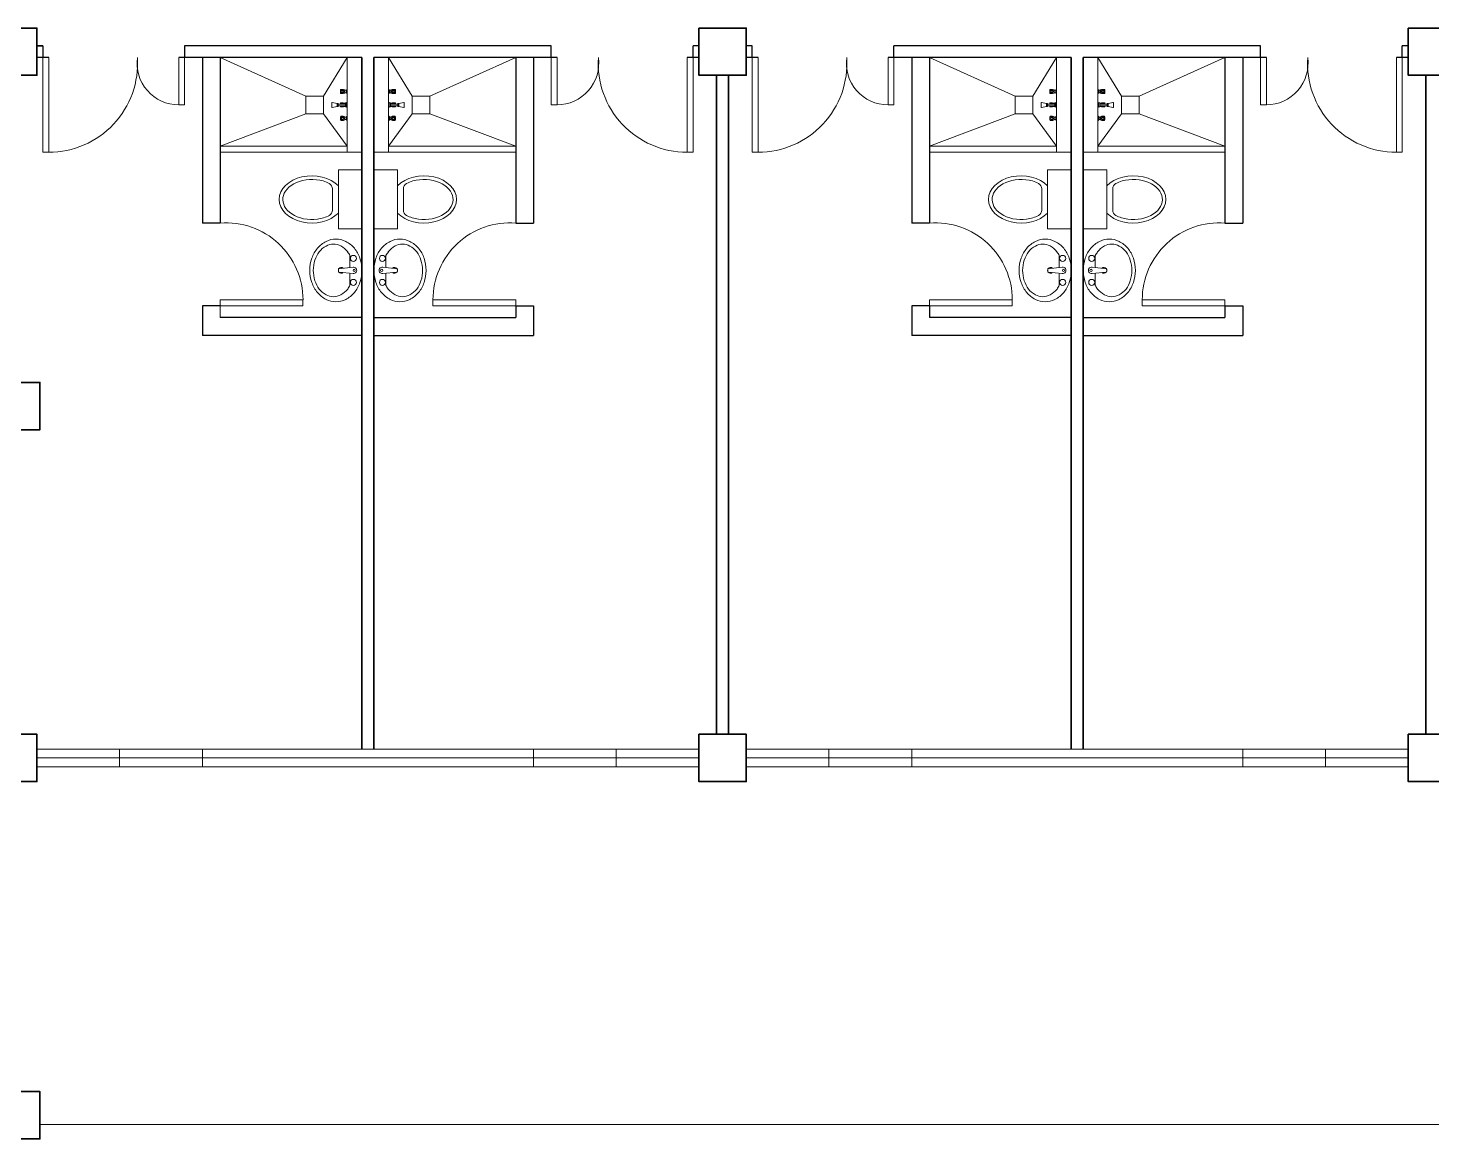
# Model space of a CAD drawing. Header units: millimetres. Extents: x 63005 to 126950, y 36019 to 74749.
# Drawn here: x 63207.86 to 63219.73, y 36231.09 to 36240.48 of the extents above; entities that cross this region are included whole.
import ezdxf

# ---------------------------------------------------------------- set-up
doc = ezdxf.new("R2010")
doc.units = ezdxf.units.MM
doc.header["$LTSCALE"] = 0.04

msp = doc.modelspace()

# ---------------------------------------------------------------- linework, layer by layer
at = {"color": 8, "lineweight": 25}
for p, q in [((63207.98, 36240.335), (63207.93, 36240.335)), ((63207.93, 36240.335), (63207.98, 36240.335)), ((63207.98, 36240.335), (63207.98, 36240.235)), ((63212.28, 36240.335), (63209.18, 36240.335)), ((63209.18, 36240.335), (63209.18, 36240.235)), ((63212.28, 36240.235), (63212.28, 36240.335)), ((63213.53, 36240.335), (63213.48, 36240.335)), ((63213.48, 36240.235), (63213.48, 36240.335)), ((63213.98, 36240.335), (63213.93, 36240.335)), ((63213.98, 36240.235), (63213.98, 36240.335)), ((63216.78, 36240.335), (63215.18, 36240.335)), ((63215.18, 36240.235), (63215.18, 36240.335)), ((63218.28, 36240.335), (63216.68, 36240.335)), ((63218.28, 36240.235), (63218.28, 36240.335)), ((63219.53, 36240.335), (63219.48, 36240.335)), ((63219.48, 36240.235), (63219.48, 36240.335)), ((63208.03, 36240.235), (63207.93, 36240.235)), ((63210.68, 36240.235), (63209.13, 36240.235)), ((63210.68, 36234.385), (63210.68, 36240.235)), ((63210.68, 36240.235), (63210.68, 36234.385)), ((63210.78, 36234.385), (63210.78, 36240.235)), ((63210.78, 36240.235), (63210.78, 36234.385)), ((63212.33, 36240.235), (63210.78, 36240.235)), ((63213.53, 36240.235), (63213.43, 36240.235)), ((63214.03, 36240.235), (63213.93, 36240.235)), ((63216.68, 36240.235), (63215.13, 36240.235)), ((63216.68, 36234.385), (63216.68, 36240.235)), ((63216.68, 36240.235), (63216.68, 36234.385)), ((63216.78, 36234.385), (63216.78, 36240.235)), ((63216.78, 36240.235), (63216.78, 36234.385)), ((63218.33, 36240.235), (63216.78, 36240.235)), ((63219.53, 36240.235), (63219.43, 36240.235)), ((63213.68, 36234.51), (63213.68, 36240.085)), ((63213.68, 36240.085), (63213.68, 36234.51)), ((63213.78, 36234.51), (63213.78, 36240.085)), ((63213.78, 36240.085), (63213.78, 36234.51)), ((63219.68, 36234.51), (63219.68, 36240.085)), ((63219.68, 36240.085), (63219.68, 36234.51)), ((63210.68, 36237.849), (63210.68, 36239.799))]:
    msp.add_line(p, q, dxfattribs=at)
at = {"color": 8, "lineweight": 25, "ltscale": 0.3}
for p, q in [((63209.33, 36240.235), (63209.33, 36238.835)), ((63209.48, 36240.235), (63209.48, 36238.835)), ((63211.98, 36240.235), (63211.98, 36238.835)), ((63212.13, 36240.235), (63212.13, 36238.835)), ((63215.33, 36240.235), (63215.33, 36238.835)), ((63215.48, 36240.235), (63215.48, 36238.835)), ((63217.98, 36240.235), (63217.98, 36238.835)), ((63218.13, 36240.235), (63218.13, 36238.835)), ((63209.48, 36238.835), (63209.33, 36238.835)), ((63211.98, 36238.835), (63212.13, 36238.835)), ((63215.48, 36238.835), (63215.33, 36238.835)), ((63217.98, 36238.835), (63218.13, 36238.835)), ((63209.33, 36238.135), (63209.33, 36237.885)), ((63209.48, 36238.135), (63209.33, 36238.135)), ((63211.98, 36238.135), (63211.98, 36238.035)), ((63211.98, 36238.135), (63212.13, 36238.135)), ((63212.13, 36238.135), (63212.13, 36237.885)), ((63215.33, 36238.135), (63215.33, 36237.885)), ((63215.48, 36238.135), (63215.33, 36238.135)), ((63215.48, 36238.135), (63215.48, 36238.035)), ((63217.98, 36238.135), (63217.98, 36238.035)), ((63217.98, 36238.135), (63218.13, 36238.135)), ((63218.13, 36238.135), (63218.13, 36237.885)), ((63210.68, 36238.035), (63209.48, 36238.035)), ((63210.78, 36238.035), (63211.98, 36238.035)), ((63216.68, 36238.035), (63215.48, 36238.035)), ((63216.78, 36238.035), (63217.98, 36238.035)), ((63210.68, 36237.885), (63209.33, 36237.885)), ((63210.78, 36237.885), (63212.13, 36237.885)), ((63216.68, 36237.885), (63215.33, 36237.885)), ((63216.78, 36237.885), (63218.13, 36237.885))]:
    msp.add_line(p, q, dxfattribs=at)
at = {"color": 8, "lineweight": 9}
for p, q in [((63210.555, 36240.235), (63209.48, 36240.235)), ((63210.555, 36240.235), (63210.555, 36239.435)), ((63210.905, 36240.235), (63210.905, 36239.435)), ((63216.555, 36240.235), (63216.555, 36239.435)), ((63216.905, 36240.235), (63216.905, 36239.435)), ((63210.497, 36239.961), (63210.497, 36239.935)), ((63210.497, 36239.961), (63210.498, 36239.961)), ((63210.497, 36239.935), (63210.498, 36239.935)), ((63210.498, 36239.961), (63210.5, 36239.965)), ((63210.498, 36239.961), (63210.498, 36239.935)), ((63210.498, 36239.935), (63210.5, 36239.932)), ((63210.5, 36239.965), (63210.5, 36239.932)), ((63210.5, 36239.965), (63210.522, 36239.965)), ((63210.5, 36239.932), (63210.522, 36239.932)), ((63210.509, 36239.961), (63210.521, 36239.961)), ((63210.509, 36239.954), (63210.521, 36239.954)), ((63210.509, 36239.942), (63210.521, 36239.942)), ((63210.509, 36239.935), (63210.521, 36239.935)), ((63210.522, 36239.965), (63210.526, 36239.963)), ((63210.522, 36239.962), (63210.522, 36239.954)), ((63210.522, 36239.935), (63210.522, 36239.942)), ((63210.522, 36239.932), (63210.526, 36239.934)), ((63210.528, 36239.962), (63210.534, 36239.962)), ((63210.528, 36239.934), (63210.534, 36239.934)), ((63210.534, 36239.962), (63210.536, 36239.962)), ((63210.534, 36239.962), (63210.534, 36239.934)), ((63210.534, 36239.934), (63210.536, 36239.935)), ((63210.536, 36239.962), (63210.536, 36239.935)), ((63210.548, 36239.96), (63210.536, 36239.96)), ((63210.548, 36239.937), (63210.536, 36239.937)), ((63210.555, 36239.965), (63210.548, 36239.962)), ((63210.548, 36239.962), (63210.548, 36239.935)), ((63210.555, 36239.931), (63210.548, 36239.935)), ((63210.555, 36239.965), (63210.555, 36239.931)), ((63210.555, 36239.965), (63210.555, 36239.931)), ((63210.555, 36239.965), (63210.555, 36239.965)), ((63210.555, 36239.931), (63210.555, 36239.931)), ((63210.905, 36239.965), (63210.905, 36239.931)), ((63210.906, 36239.965), (63210.905, 36239.965)), ((63210.906, 36239.931), (63210.905, 36239.931)), ((63210.906, 36239.965), (63210.906, 36239.931)), ((63210.906, 36239.965), (63210.913, 36239.962)), ((63210.906, 36239.931), (63210.913, 36239.935)), ((63210.913, 36239.962), (63210.913, 36239.935)), ((63210.913, 36239.96), (63210.925, 36239.96)), ((63210.913, 36239.937), (63210.925, 36239.937)), ((63210.927, 36239.962), (63210.925, 36239.962)), ((63210.925, 36239.962), (63210.925, 36239.935)), ((63210.927, 36239.934), (63210.925, 36239.935)), ((63210.927, 36239.962), (63210.927, 36239.934)), ((63210.933, 36239.962), (63210.927, 36239.962)), ((63210.933, 36239.934), (63210.927, 36239.934)), ((63210.939, 36239.965), (63210.935, 36239.963)), ((63210.939, 36239.932), (63210.935, 36239.934)), ((63210.961, 36239.965), (63210.939, 36239.965)), ((63210.939, 36239.962), (63210.939, 36239.954)), ((63210.939, 36239.935), (63210.939, 36239.942)), ((63210.961, 36239.932), (63210.939, 36239.932)), ((63210.952, 36239.961), (63210.94, 36239.961)), ((63210.952, 36239.954), (63210.94, 36239.954)), ((63210.952, 36239.942), (63210.94, 36239.942)), ((63210.952, 36239.935), (63210.94, 36239.935)), ((63210.961, 36239.965), (63210.961, 36239.932)), ((63210.963, 36239.961), (63210.961, 36239.965)), ((63210.963, 36239.935), (63210.961, 36239.932)), ((63210.963, 36239.961), (63210.963, 36239.935)), ((63210.964, 36239.961), (63210.963, 36239.961)), ((63210.964, 36239.935), (63210.963, 36239.935)), ((63210.964, 36239.961), (63210.964, 36239.935)), ((63216.497, 36239.961), (63216.497, 36239.935)), ((63216.497, 36239.961), (63216.498, 36239.961)), ((63216.497, 36239.935), (63216.498, 36239.935)), ((63216.498, 36239.961), (63216.5, 36239.965)), ((63216.498, 36239.961), (63216.498, 36239.935)), ((63216.498, 36239.935), (63216.5, 36239.932)), ((63216.5, 36239.965), (63216.5, 36239.932)), ((63216.5, 36239.965), (63216.522, 36239.965)), ((63216.5, 36239.932), (63216.522, 36239.932)), ((63216.509, 36239.961), (63216.521, 36239.961)), ((63216.509, 36239.954), (63216.521, 36239.954)), ((63216.509, 36239.942), (63216.521, 36239.942)), ((63216.509, 36239.935), (63216.521, 36239.935)), ((63216.522, 36239.965), (63216.526, 36239.963)), ((63216.522, 36239.962), (63216.522, 36239.954)), ((63216.522, 36239.935), (63216.522, 36239.942)), ((63216.522, 36239.932), (63216.526, 36239.934)), ((63216.528, 36239.962), (63216.534, 36239.962)), ((63216.528, 36239.934), (63216.534, 36239.934)), ((63216.534, 36239.962), (63216.536, 36239.962)), ((63216.534, 36239.962), (63216.534, 36239.934)), ((63216.534, 36239.934), (63216.536, 36239.935)), ((63216.536, 36239.962), (63216.536, 36239.935)), ((63216.548, 36239.96), (63216.536, 36239.96)), ((63216.548, 36239.937), (63216.536, 36239.937)), ((63216.555, 36239.965), (63216.548, 36239.962)), ((63216.548, 36239.962), (63216.548, 36239.935)), ((63216.555, 36239.931), (63216.548, 36239.935)), ((63216.555, 36239.965), (63216.555, 36239.931)), ((63216.555, 36239.965), (63216.555, 36239.931)), ((63216.555, 36239.965), (63216.555, 36239.965)), ((63216.555, 36239.931), (63216.555, 36239.931)), ((63216.905, 36239.965), (63216.905, 36239.931)), ((63216.906, 36239.965), (63216.905, 36239.965)), ((63216.906, 36239.931), (63216.905, 36239.931)), ((63216.906, 36239.965), (63216.906, 36239.931)), ((63216.906, 36239.965), (63216.913, 36239.962)), ((63216.906, 36239.931), (63216.913, 36239.935)), ((63216.913, 36239.962), (63216.913, 36239.935)), ((63216.913, 36239.96), (63216.925, 36239.96)), ((63216.913, 36239.937), (63216.925, 36239.937)), ((63216.927, 36239.962), (63216.925, 36239.962)), ((63216.925, 36239.962), (63216.925, 36239.935)), ((63216.927, 36239.934), (63216.925, 36239.935)), ((63216.927, 36239.962), (63216.927, 36239.934)), ((63216.933, 36239.962), (63216.927, 36239.962)), ((63216.933, 36239.934), (63216.927, 36239.934)), ((63216.939, 36239.965), (63216.935, 36239.963)), ((63216.939, 36239.932), (63216.935, 36239.934)), ((63216.961, 36239.965), (63216.939, 36239.965)), ((63216.939, 36239.962), (63216.939, 36239.954)), ((63216.939, 36239.935), (63216.939, 36239.942)), ((63216.961, 36239.932), (63216.939, 36239.932)), ((63216.952, 36239.961), (63216.94, 36239.961)), ((63216.952, 36239.954), (63216.94, 36239.954)), ((63216.952, 36239.942), (63216.94, 36239.942)), ((63216.952, 36239.935), (63216.94, 36239.935)), ((63216.961, 36239.965), (63216.961, 36239.932)), ((63216.963, 36239.961), (63216.961, 36239.965)), ((63216.963, 36239.935), (63216.961, 36239.932)), ((63216.963, 36239.961), (63216.963, 36239.935)), ((63216.964, 36239.961), (63216.963, 36239.961)), ((63216.964, 36239.935), (63216.963, 36239.935)), ((63216.964, 36239.961), (63216.964, 36239.935)), ((63210.424, 36239.815), (63210.424, 36239.854)), ((63210.47, 36239.847), (63210.428, 36239.856)), ((63210.47, 36239.822), (63210.428, 36239.814)), ((63210.478, 36239.847), (63210.47, 36239.847)), ((63210.47, 36239.847), (63210.47, 36239.822)), ((63210.47, 36239.847), (63210.47, 36239.822)), ((63210.47, 36239.822), (63210.478, 36239.822)), ((63210.478, 36239.822), (63210.478, 36239.847)), ((63210.478, 36239.842), (63210.54, 36239.842)), ((63210.54, 36239.827), (63210.478, 36239.827)), ((63210.497, 36239.848), (63210.497, 36239.842)), ((63210.497, 36239.848), (63210.498, 36239.848)), ((63210.497, 36239.827), (63210.497, 36239.822)), ((63210.497, 36239.822), (63210.498, 36239.822)), ((63210.498, 36239.848), (63210.5, 36239.851)), ((63210.498, 36239.848), (63210.498, 36239.842)), ((63210.498, 36239.827), (63210.498, 36239.822)), ((63210.498, 36239.822), (63210.5, 36239.818)), ((63210.5, 36239.851), (63210.5, 36239.842)), ((63210.5, 36239.851), (63210.522, 36239.851)), ((63210.5, 36239.827), (63210.5, 36239.818)), ((63210.5, 36239.818), (63210.522, 36239.818)), ((63210.509, 36239.848), (63210.521, 36239.848)), ((63210.509, 36239.822), (63210.521, 36239.822)), ((63210.522, 36239.851), (63210.526, 36239.849)), ((63210.522, 36239.848), (63210.522, 36239.842)), ((63210.522, 36239.821), (63210.522, 36239.827)), ((63210.522, 36239.818), (63210.526, 36239.82)), ((63210.528, 36239.849), (63210.534, 36239.849)), ((63210.528, 36239.821), (63210.534, 36239.821)), ((63210.534, 36239.849), (63210.534, 36239.842)), ((63210.534, 36239.849), (63210.536, 36239.848)), ((63210.534, 36239.827), (63210.534, 36239.821)), ((63210.534, 36239.821), (63210.536, 36239.821)), ((63210.536, 36239.848), (63210.536, 36239.842)), ((63210.54, 36239.846), (63210.536, 36239.846)), ((63210.536, 36239.827), (63210.536, 36239.821)), ((63210.54, 36239.823), (63210.536, 36239.823)), ((63210.54, 36239.817), (63210.54, 36239.852)), ((63210.54, 36239.852), (63210.55, 36239.852)), ((63210.54, 36239.842), (63210.54, 36239.827)), ((63210.55, 36239.817), (63210.54, 36239.817)), ((63210.55, 36239.852), (63210.555, 36239.864)), ((63210.55, 36239.817), (63210.55, 36239.852)), ((63210.55, 36239.852), (63210.55, 36239.817)), ((63210.555, 36239.806), (63210.55, 36239.817)), ((63210.555, 36239.864), (63210.555, 36239.806)), ((63210.911, 36239.852), (63210.905, 36239.864)), ((63210.905, 36239.864), (63210.905, 36239.806)), ((63210.905, 36239.806), (63210.911, 36239.817)), ((63210.911, 36239.817), (63210.911, 36239.852)), ((63210.921, 36239.852), (63210.911, 36239.852)), ((63210.911, 36239.852), (63210.911, 36239.817)), ((63210.911, 36239.817), (63210.921, 36239.817)), ((63210.921, 36239.817), (63210.921, 36239.852)), ((63210.921, 36239.846), (63210.925, 36239.846)), ((63210.983, 36239.842), (63210.921, 36239.842)), ((63210.921, 36239.842), (63210.921, 36239.827)), ((63210.921, 36239.827), (63210.983, 36239.827)), ((63210.921, 36239.823), (63210.925, 36239.823)), ((63210.927, 36239.849), (63210.925, 36239.848)), ((63210.925, 36239.848), (63210.925, 36239.842)), ((63210.925, 36239.827), (63210.925, 36239.821)), ((63210.927, 36239.821), (63210.925, 36239.821)), ((63210.927, 36239.849), (63210.927, 36239.842)), ((63210.933, 36239.849), (63210.927, 36239.849)), ((63210.927, 36239.827), (63210.927, 36239.821)), ((63210.933, 36239.821), (63210.927, 36239.821)), ((63210.939, 36239.851), (63210.935, 36239.849)), ((63210.939, 36239.818), (63210.935, 36239.82)), ((63210.961, 36239.851), (63210.939, 36239.851)), ((63210.939, 36239.848), (63210.939, 36239.842)), ((63210.939, 36239.821), (63210.939, 36239.827)), ((63210.961, 36239.818), (63210.939, 36239.818)), ((63210.952, 36239.848), (63210.94, 36239.848)), ((63210.952, 36239.822), (63210.94, 36239.822)), ((63210.961, 36239.851), (63210.961, 36239.842)), ((63210.963, 36239.848), (63210.961, 36239.851)), ((63210.961, 36239.827), (63210.961, 36239.818)), ((63210.963, 36239.822), (63210.961, 36239.818)), ((63210.963, 36239.848), (63210.963, 36239.842)), ((63210.964, 36239.848), (63210.963, 36239.848)), ((63210.963, 36239.827), (63210.963, 36239.822)), ((63210.964, 36239.822), (63210.963, 36239.822)), ((63210.964, 36239.848), (63210.964, 36239.842)), ((63210.964, 36239.827), (63210.964, 36239.822)), ((63210.983, 36239.847), (63210.991, 36239.847)), ((63210.983, 36239.822), (63210.983, 36239.847)), ((63210.991, 36239.822), (63210.983, 36239.822)), ((63210.991, 36239.847), (63211.033, 36239.856)), ((63210.991, 36239.847), (63210.991, 36239.822)), ((63210.991, 36239.847), (63210.991, 36239.822)), ((63210.991, 36239.822), (63211.033, 36239.814)), ((63211.037, 36239.815), (63211.037, 36239.854)), ((63216.424, 36239.815), (63216.424, 36239.854)), ((63216.47, 36239.847), (63216.428, 36239.856)), ((63216.47, 36239.822), (63216.428, 36239.814)), ((63216.478, 36239.847), (63216.47, 36239.847)), ((63216.47, 36239.847), (63216.47, 36239.822)), ((63216.47, 36239.847), (63216.47, 36239.822)), ((63216.47, 36239.822), (63216.478, 36239.822)), ((63216.478, 36239.822), (63216.478, 36239.847)), ((63216.478, 36239.842), (63216.54, 36239.842)), ((63216.54, 36239.827), (63216.478, 36239.827)), ((63216.497, 36239.848), (63216.497, 36239.842)), ((63216.497, 36239.848), (63216.498, 36239.848)), ((63216.497, 36239.827), (63216.497, 36239.822)), ((63216.497, 36239.822), (63216.498, 36239.822)), ((63216.498, 36239.848), (63216.5, 36239.851)), ((63216.498, 36239.848), (63216.498, 36239.842)), ((63216.498, 36239.827), (63216.498, 36239.822)), ((63216.498, 36239.822), (63216.5, 36239.818)), ((63216.5, 36239.851), (63216.5, 36239.842)), ((63216.5, 36239.851), (63216.522, 36239.851)), ((63216.5, 36239.827), (63216.5, 36239.818)), ((63216.5, 36239.818), (63216.522, 36239.818)), ((63216.509, 36239.848), (63216.521, 36239.848)), ((63216.509, 36239.822), (63216.521, 36239.822)), ((63216.522, 36239.851), (63216.526, 36239.849)), ((63216.522, 36239.848), (63216.522, 36239.842)), ((63216.522, 36239.821), (63216.522, 36239.827)), ((63216.522, 36239.818), (63216.526, 36239.82)), ((63216.528, 36239.849), (63216.534, 36239.849)), ((63216.528, 36239.821), (63216.534, 36239.821)), ((63216.534, 36239.849), (63216.534, 36239.842)), ((63216.534, 36239.849), (63216.536, 36239.848)), ((63216.534, 36239.827), (63216.534, 36239.821)), ((63216.534, 36239.821), (63216.536, 36239.821)), ((63216.536, 36239.848), (63216.536, 36239.842)), ((63216.54, 36239.846), (63216.536, 36239.846)), ((63216.536, 36239.827), (63216.536, 36239.821)), ((63216.54, 36239.823), (63216.536, 36239.823)), ((63216.54, 36239.817), (63216.54, 36239.852)), ((63216.54, 36239.852), (63216.55, 36239.852)), ((63216.54, 36239.842), (63216.54, 36239.827)), ((63216.55, 36239.817), (63216.54, 36239.817)), ((63216.55, 36239.852), (63216.555, 36239.864)), ((63216.55, 36239.817), (63216.55, 36239.852)), ((63216.55, 36239.852), (63216.55, 36239.817)), ((63216.555, 36239.806), (63216.55, 36239.817)), ((63216.555, 36239.864), (63216.555, 36239.806)), ((63216.911, 36239.852), (63216.905, 36239.864)), ((63216.905, 36239.864), (63216.905, 36239.806)), ((63216.905, 36239.806), (63216.911, 36239.817)), ((63216.911, 36239.817), (63216.911, 36239.852)), ((63216.921, 36239.852), (63216.911, 36239.852)), ((63216.911, 36239.852), (63216.911, 36239.817)), ((63216.911, 36239.817), (63216.921, 36239.817)), ((63216.921, 36239.817), (63216.921, 36239.852)), ((63216.921, 36239.846), (63216.925, 36239.846)), ((63216.983, 36239.842), (63216.921, 36239.842)), ((63216.921, 36239.842), (63216.921, 36239.827)), ((63216.921, 36239.827), (63216.983, 36239.827)), ((63216.921, 36239.823), (63216.925, 36239.823)), ((63216.927, 36239.849), (63216.925, 36239.848)), ((63216.925, 36239.848), (63216.925, 36239.842)), ((63216.925, 36239.827), (63216.925, 36239.821)), ((63216.927, 36239.821), (63216.925, 36239.821)), ((63216.927, 36239.849), (63216.927, 36239.842)), ((63216.933, 36239.849), (63216.927, 36239.849)), ((63216.927, 36239.827), (63216.927, 36239.821)), ((63216.933, 36239.821), (63216.927, 36239.821)), ((63216.939, 36239.851), (63216.935, 36239.849)), ((63216.939, 36239.818), (63216.935, 36239.82)), ((63216.961, 36239.851), (63216.939, 36239.851)), ((63216.939, 36239.848), (63216.939, 36239.842)), ((63216.939, 36239.821), (63216.939, 36239.827)), ((63216.961, 36239.818), (63216.939, 36239.818)), ((63216.952, 36239.848), (63216.94, 36239.848)), ((63216.952, 36239.822), (63216.94, 36239.822)), ((63216.961, 36239.851), (63216.961, 36239.842)), ((63216.963, 36239.848), (63216.961, 36239.851)), ((63216.961, 36239.827), (63216.961, 36239.818)), ((63216.963, 36239.822), (63216.961, 36239.818)), ((63216.963, 36239.848), (63216.963, 36239.842)), ((63216.964, 36239.848), (63216.963, 36239.848)), ((63216.963, 36239.827), (63216.963, 36239.822)), ((63216.964, 36239.822), (63216.963, 36239.822)), ((63216.964, 36239.848), (63216.964, 36239.842)), ((63216.964, 36239.827), (63216.964, 36239.822)), ((63216.983, 36239.847), (63216.991, 36239.847)), ((63216.983, 36239.822), (63216.983, 36239.847)), ((63216.991, 36239.822), (63216.983, 36239.822)), ((63216.991, 36239.847), (63217.033, 36239.856)), ((63216.991, 36239.847), (63216.991, 36239.822)), ((63216.991, 36239.847), (63216.991, 36239.822)), ((63216.991, 36239.822), (63217.033, 36239.814)), ((63217.037, 36239.815), (63217.037, 36239.854)), ((63210.497, 36239.734), (63210.498, 36239.734)), ((63210.497, 36239.734), (63210.497, 36239.708)), ((63210.497, 36239.708), (63210.498, 36239.708)), ((63210.498, 36239.734), (63210.5, 36239.738)), ((63210.498, 36239.734), (63210.498, 36239.708)), ((63210.498, 36239.708), (63210.5, 36239.704)), ((63210.5, 36239.738), (63210.522, 36239.738)), ((63210.5, 36239.738), (63210.5, 36239.704)), ((63210.5, 36239.704), (63210.522, 36239.704)), ((63210.509, 36239.734), (63210.521, 36239.734)), ((63210.509, 36239.727), (63210.521, 36239.727)), ((63210.509, 36239.715), (63210.521, 36239.715)), ((63210.509, 36239.708), (63210.521, 36239.708)), ((63210.522, 36239.738), (63210.526, 36239.736)), ((63210.522, 36239.734), (63210.522, 36239.727)), ((63210.522, 36239.708), (63210.522, 36239.715)), ((63210.522, 36239.704), (63210.526, 36239.707)), ((63210.528, 36239.735), (63210.534, 36239.735)), ((63210.528, 36239.707), (63210.534, 36239.707)), ((63210.534, 36239.735), (63210.534, 36239.707)), ((63210.534, 36239.735), (63210.536, 36239.734)), ((63210.534, 36239.707), (63210.536, 36239.708)), ((63210.536, 36239.734), (63210.536, 36239.708)), ((63210.548, 36239.732), (63210.536, 36239.732)), ((63210.548, 36239.71), (63210.536, 36239.71)), ((63210.555, 36239.738), (63210.548, 36239.735)), ((63210.548, 36239.735), (63210.548, 36239.707)), ((63210.555, 36239.704), (63210.548, 36239.707)), ((63210.555, 36239.738), (63210.555, 36239.738)), ((63210.555, 36239.738), (63210.555, 36239.704)), ((63210.555, 36239.738), (63210.555, 36239.704)), ((63210.555, 36239.704), (63210.555, 36239.704)), ((63210.906, 36239.738), (63210.905, 36239.738)), ((63210.905, 36239.738), (63210.905, 36239.704)), ((63210.906, 36239.704), (63210.905, 36239.704)), ((63210.906, 36239.738), (63210.913, 36239.735)), ((63210.906, 36239.738), (63210.906, 36239.704)), ((63210.906, 36239.704), (63210.913, 36239.707)), ((63210.913, 36239.735), (63210.913, 36239.707)), ((63210.913, 36239.732), (63210.925, 36239.732)), ((63210.913, 36239.71), (63210.925, 36239.71)), ((63210.927, 36239.735), (63210.925, 36239.734)), ((63210.925, 36239.734), (63210.925, 36239.708)), ((63210.927, 36239.707), (63210.925, 36239.708)), ((63210.933, 36239.735), (63210.927, 36239.735)), ((63210.927, 36239.735), (63210.927, 36239.707)), ((63210.933, 36239.707), (63210.927, 36239.707)), ((63210.939, 36239.738), (63210.935, 36239.736)), ((63210.939, 36239.704), (63210.935, 36239.707)), ((63210.961, 36239.738), (63210.939, 36239.738)), ((63210.939, 36239.734), (63210.939, 36239.727)), ((63210.939, 36239.708), (63210.939, 36239.715)), ((63210.961, 36239.704), (63210.939, 36239.704)), ((63210.952, 36239.734), (63210.94, 36239.734)), ((63210.952, 36239.727), (63210.94, 36239.727)), ((63210.952, 36239.715), (63210.94, 36239.715)), ((63210.952, 36239.708), (63210.94, 36239.708)), ((63210.963, 36239.734), (63210.961, 36239.738)), ((63210.961, 36239.738), (63210.961, 36239.704)), ((63210.963, 36239.708), (63210.961, 36239.704)), ((63210.964, 36239.734), (63210.963, 36239.734)), ((63210.963, 36239.734), (63210.963, 36239.708)), ((63210.964, 36239.708), (63210.963, 36239.708)), ((63210.964, 36239.734), (63210.964, 36239.708)), ((63216.497, 36239.734), (63216.498, 36239.734)), ((63216.497, 36239.734), (63216.497, 36239.708)), ((63216.497, 36239.708), (63216.498, 36239.708)), ((63216.498, 36239.734), (63216.5, 36239.738)), ((63216.498, 36239.734), (63216.498, 36239.708)), ((63216.498, 36239.708), (63216.5, 36239.704)), ((63216.5, 36239.738), (63216.522, 36239.738)), ((63216.5, 36239.738), (63216.5, 36239.704)), ((63216.5, 36239.704), (63216.522, 36239.704)), ((63216.509, 36239.734), (63216.521, 36239.734)), ((63216.509, 36239.727), (63216.521, 36239.727)), ((63216.509, 36239.715), (63216.521, 36239.715)), ((63216.509, 36239.708), (63216.521, 36239.708)), ((63216.522, 36239.738), (63216.526, 36239.736)), ((63216.522, 36239.734), (63216.522, 36239.727)), ((63216.522, 36239.708), (63216.522, 36239.715)), ((63216.522, 36239.704), (63216.526, 36239.707)), ((63216.528, 36239.735), (63216.534, 36239.735)), ((63216.528, 36239.707), (63216.534, 36239.707)), ((63216.534, 36239.735), (63216.534, 36239.707)), ((63216.534, 36239.735), (63216.536, 36239.734)), ((63216.534, 36239.707), (63216.536, 36239.708)), ((63216.536, 36239.734), (63216.536, 36239.708)), ((63216.548, 36239.732), (63216.536, 36239.732)), ((63216.548, 36239.71), (63216.536, 36239.71)), ((63216.555, 36239.738), (63216.548, 36239.735)), ((63216.548, 36239.735), (63216.548, 36239.707)), ((63216.555, 36239.704), (63216.548, 36239.707)), ((63216.555, 36239.738), (63216.555, 36239.738)), ((63216.555, 36239.738), (63216.555, 36239.704)), ((63216.555, 36239.738), (63216.555, 36239.704)), ((63216.555, 36239.704), (63216.555, 36239.704)), ((63216.906, 36239.738), (63216.905, 36239.738)), ((63216.905, 36239.738), (63216.905, 36239.704)), ((63216.906, 36239.704), (63216.905, 36239.704)), ((63216.906, 36239.738), (63216.913, 36239.735)), ((63216.906, 36239.738), (63216.906, 36239.704)), ((63216.906, 36239.704), (63216.913, 36239.707)), ((63216.913, 36239.735), (63216.913, 36239.707)), ((63216.913, 36239.732), (63216.925, 36239.732)), ((63216.913, 36239.71), (63216.925, 36239.71)), ((63216.927, 36239.735), (63216.925, 36239.734)), ((63216.925, 36239.734), (63216.925, 36239.708)), ((63216.927, 36239.707), (63216.925, 36239.708)), ((63216.933, 36239.735), (63216.927, 36239.735)), ((63216.927, 36239.735), (63216.927, 36239.707)), ((63216.933, 36239.707), (63216.927, 36239.707)), ((63216.939, 36239.738), (63216.935, 36239.736)), ((63216.939, 36239.704), (63216.935, 36239.707)), ((63216.961, 36239.738), (63216.939, 36239.738)), ((63216.939, 36239.734), (63216.939, 36239.727)), ((63216.939, 36239.708), (63216.939, 36239.715)), ((63216.961, 36239.704), (63216.939, 36239.704)), ((63216.952, 36239.734), (63216.94, 36239.734)), ((63216.952, 36239.727), (63216.94, 36239.727)), ((63216.952, 36239.715), (63216.94, 36239.715)), ((63216.952, 36239.708), (63216.94, 36239.708)), ((63216.963, 36239.734), (63216.961, 36239.738)), ((63216.961, 36239.738), (63216.961, 36239.704)), ((63216.963, 36239.708), (63216.961, 36239.704)), ((63216.964, 36239.734), (63216.963, 36239.734)), ((63216.963, 36239.734), (63216.963, 36239.708)), ((63216.964, 36239.708), (63216.963, 36239.708)), ((63216.964, 36239.734), (63216.964, 36239.708)), ((63210.68, 36239.285), (63210.48, 36239.285)), ((63210.48, 36239.285), (63210.48, 36238.785)), ((63210.68, 36238.785), (63210.68, 36239.285)), ((63210.78, 36239.285), (63210.98, 36239.285)), ((63210.78, 36238.785), (63210.78, 36239.285)), ((63210.98, 36239.285), (63210.98, 36238.785)), ((63216.68, 36239.285), (63216.48, 36239.285)), ((63216.48, 36239.285), (63216.48, 36238.785)), ((63216.68, 36238.785), (63216.68, 36239.285)), ((63216.78, 36239.285), (63216.98, 36239.285)), ((63216.78, 36238.785), (63216.78, 36239.285)), ((63216.98, 36239.285), (63216.98, 36238.785)), ((63210.43, 36239.125), (63210.43, 36238.944)), ((63211.03, 36239.125), (63211.03, 36238.944)), ((63216.43, 36239.125), (63216.43, 36238.944)), ((63217.03, 36239.125), (63217.03, 36238.944)), ((63210.48, 36238.785), (63210.68, 36238.785)), ((63210.98, 36238.785), (63210.78, 36238.785)), ((63216.48, 36238.785), (63216.68, 36238.785)), ((63216.98, 36238.785), (63216.78, 36238.785)), ((63210.483, 36238.449), (63210.604, 36238.463)), ((63210.578, 36238.459), (63210.578, 36238.561)), ((63210.978, 36238.449), (63210.856, 36238.463)), ((63210.882, 36238.459), (63210.882, 36238.561)), ((63216.483, 36238.449), (63216.604, 36238.463)), ((63216.578, 36238.459), (63216.578, 36238.561)), ((63216.78, 36238.485), (63216.78, 36236.385)), ((63216.978, 36238.449), (63216.856, 36238.463)), ((63216.882, 36238.459), (63216.882, 36238.561)), ((63210.483, 36238.42), (63210.604, 36238.407)), ((63210.978, 36238.42), (63210.856, 36238.407)), ((63216.483, 36238.42), (63216.604, 36238.407)), ((63216.978, 36238.42), (63216.856, 36238.407)), ((63207.93, 36234.385), (63210.68, 36234.385)), ((63207.93, 36234.385), (63207.93, 36234.235)), ((63209.33, 36234.31), (63207.93, 36234.31)), ((63208.63, 36234.385), (63208.63, 36234.235)), ((63209.33, 36234.235), (63209.33, 36234.385)), ((63209.33, 36234.31), (63212.13, 36234.31)), ((63210.68, 36234.385), (63210.78, 36234.385)), ((63210.78, 36234.385), (63213.53, 36234.385)), ((63212.13, 36234.385), (63212.13, 36234.235)), ((63213.53, 36234.31), (63212.13, 36234.31)), ((63212.83, 36234.385), (63212.83, 36234.235)), ((63213.53, 36234.235), (63213.53, 36234.385)), ((63213.93, 36234.385), (63216.68, 36234.385)), ((63213.93, 36234.385), (63213.93, 36234.235)), ((63215.33, 36234.31), (63213.93, 36234.31)), ((63214.63, 36234.385), (63214.63, 36234.235)), ((63215.33, 36234.235), (63215.33, 36234.385)), ((63215.33, 36234.31), (63218.13, 36234.31)), ((63216.68, 36234.385), (63216.78, 36234.385)), ((63219.53, 36234.385), (63216.78, 36234.385)), ((63218.13, 36234.385), (63218.13, 36234.235)), ((63219.53, 36234.31), (63218.13, 36234.31)), ((63218.83, 36234.385), (63218.83, 36234.235)), ((63219.53, 36234.235), (63219.53, 36234.385)), ((63207.93, 36234.235), (63210.78, 36234.235)), ((63210.68, 36234.235), (63213.53, 36234.235)), ((63213.93, 36234.235), (63216.78, 36234.235)), ((63219.53, 36234.235), (63216.78, 36234.235)), ((63223.28, 36231.21), (63207.955, 36231.21))]:
    msp.add_line(p, q, dxfattribs=at)
at = {"color": 8, "lineweight": 9, "ltscale": 0.3}
for p, q in [((63210.205, 36239.91), (63209.48, 36240.235)), ((63210.355, 36239.91), (63210.555, 36240.235)), ((63211.105, 36239.91), (63210.905, 36240.235)), ((63211.255, 36239.91), (63211.98, 36240.235)), ((63216.205, 36239.91), (63215.48, 36240.235)), ((63216.355, 36239.91), (63216.555, 36240.235)), ((63217.105, 36239.91), (63216.905, 36240.235)), ((63217.255, 36239.91), (63217.98, 36240.235)), ((63210.205, 36239.76), (63209.48, 36239.485)), ((63210.355, 36239.76), (63210.555, 36239.485)), ((63211.105, 36239.76), (63210.905, 36239.485)), ((63211.255, 36239.76), (63211.98, 36239.485)), ((63216.205, 36239.76), (63215.48, 36239.485)), ((63216.355, 36239.76), (63216.555, 36239.485)), ((63217.105, 36239.76), (63216.905, 36239.485)), ((63217.255, 36239.76), (63217.98, 36239.485))]:
    msp.add_line(p, q, dxfattribs=at)
at = {"color": 8, "lineweight": 13, "ltscale": 0.3}
msp.add_line((63209.48, 36238.135), (63209.48, 36238.035), dxfattribs=at)
at = {"color": 8, "lineweight": 35}
for points in [[(63207.53, 36240.485), (63207.93, 36240.485), (63207.93, 36240.085), (63207.53, 36240.085)], [(63213.53, 36240.485), (63213.93, 36240.485), (63213.93, 36240.085), (63213.53, 36240.085)], [(63219.53, 36240.485), (63219.93, 36240.485), (63219.93, 36240.085), (63219.53, 36240.085)], [(63207.555, 36237.487), (63207.955, 36237.487), (63207.955, 36237.087), (63207.555, 36237.087)], [(63207.53, 36234.51), (63207.93, 36234.51), (63207.93, 36234.11), (63207.53, 36234.11)], [(63213.53, 36234.51), (63213.93, 36234.51), (63213.93, 36234.11), (63213.53, 36234.11)], [(63219.53, 36234.51), (63219.93, 36234.51), (63219.93, 36234.11), (63219.53, 36234.11)], [(63207.555, 36231.487), (63207.955, 36231.487), (63207.955, 36231.087), (63207.555, 36231.087)]]:
    msp.add_lwpolyline(points, close=True, dxfattribs=at)
at = {"color": 8, "lineweight": 13, "ltscale": 0.03}
for points in [[(63208.03, 36240.235), (63207.98, 36240.235), (63207.98, 36239.435), (63208.03, 36239.435)], [(63209.18, 36240.235), (63209.13, 36240.235), (63209.13, 36239.835), (63209.18, 36239.835)], [(63212.28, 36240.235), (63212.33, 36240.235), (63212.33, 36239.835), (63212.28, 36239.835)], [(63213.43, 36240.235), (63213.48, 36240.235), (63213.48, 36239.435), (63213.43, 36239.435)], [(63214.03, 36240.235), (63213.98, 36240.235), (63213.98, 36239.435), (63214.03, 36239.435)], [(63215.18, 36240.235), (63215.13, 36240.235), (63215.13, 36239.835), (63215.18, 36239.835)], [(63218.28, 36240.235), (63218.33, 36240.235), (63218.33, 36239.835), (63218.28, 36239.835)], [(63219.43, 36240.235), (63219.48, 36240.235), (63219.48, 36239.435), (63219.43, 36239.435)], [(63209.48, 36238.135), (63209.48, 36238.185), (63210.18, 36238.185), (63210.18, 36238.135)], [(63211.98, 36238.135), (63211.98, 36238.185), (63211.28, 36238.185), (63211.28, 36238.135)], [(63215.48, 36238.135), (63215.48, 36238.185), (63216.18, 36238.185), (63216.18, 36238.135)], [(63217.98, 36238.135), (63217.98, 36238.185), (63217.28, 36238.185), (63217.28, 36238.135)]]:
    msp.add_lwpolyline(points, close=True, dxfattribs=at)
at = {"color": 8, "lineweight": 9, "ltscale": 0.03}
for points in [[(63210.355, 36239.76), (63210.355, 36239.91), (63210.205, 36239.91), (63210.205, 36239.76)], [(63211.105, 36239.76), (63211.105, 36239.91), (63211.255, 36239.91), (63211.255, 36239.76)], [(63216.355, 36239.76), (63216.355, 36239.91), (63216.205, 36239.91), (63216.205, 36239.76)], [(63217.105, 36239.76), (63217.105, 36239.91), (63217.255, 36239.91), (63217.255, 36239.76)]]:
    msp.add_lwpolyline(points, close=True, dxfattribs=at)
at = {"color": 8, "lineweight": 9, "ltscale": 0.3}
for points in [[(63210.555, 36239.485), (63209.48, 36239.485), (63209.48, 36239.435), (63210.68, 36239.435), (63210.68, 36239.435)], [(63210.905, 36239.485), (63211.98, 36239.485), (63211.98, 36239.435), (63210.78, 36239.435), (63210.78, 36239.435)], [(63216.555, 36239.485), (63215.48, 36239.485), (63215.48, 36239.435), (63216.68, 36239.435), (63216.68, 36239.435)], [(63216.905, 36239.485), (63217.98, 36239.485), (63217.98, 36239.435), (63216.78, 36239.435), (63216.78, 36239.435)]]:
    msp.add_lwpolyline(points, dxfattribs=at)
at = {"color": 8, "lineweight": 9}
for points in [[(63210.459, 36238.7, 0.11576), (63210.377, 36238.68, 0.104047), (63210.303, 36238.622, 0.090875), (63210.256, 36238.538, 0.083344), (63210.238, 36238.435, 0.083344), (63210.256, 36238.331, 0.090875), (63210.303, 36238.247, 0.104047), (63210.377, 36238.189, 0.11576), (63210.459, 36238.17, 0.11576), (63210.542, 36238.189, 0.104047), (63210.616, 36238.247, 0.090875), (63210.663, 36238.331, 0.083344), (63210.68, 36238.435, 0.083344), (63210.663, 36238.538, 0.090875), (63210.616, 36238.622, 0.104047), (63210.542, 36238.68, 0.11576)], [(63211.001, 36238.7, -0.11576), (63211.084, 36238.68, -0.104047), (63211.158, 36238.622, -0.090875), (63211.205, 36238.538, -0.083344), (63211.222, 36238.435, -0.083344), (63211.205, 36238.331, -0.090875), (63211.158, 36238.247, -0.104047), (63211.084, 36238.189, -0.11576), (63211.001, 36238.17, -0.11576), (63210.919, 36238.189, -0.104047), (63210.845, 36238.247, -0.090875), (63210.798, 36238.331, -0.083344), (63210.78, 36238.435, -0.083344), (63210.798, 36238.538, -0.090875), (63210.845, 36238.622, -0.104047), (63210.919, 36238.68, -0.11576)], [(63216.459, 36238.7, 0.11576), (63216.377, 36238.68, 0.104047), (63216.303, 36238.622, 0.090875), (63216.256, 36238.538, 0.083344), (63216.238, 36238.435, 0.083344), (63216.256, 36238.331, 0.090875), (63216.303, 36238.247, 0.104047), (63216.377, 36238.189, 0.11576), (63216.459, 36238.17, 0.11576), (63216.542, 36238.189, 0.104047), (63216.616, 36238.247, 0.090875), (63216.663, 36238.331, 0.083344), (63216.68, 36238.435, 0.083344), (63216.663, 36238.538, 0.090875), (63216.616, 36238.622, 0.104047), (63216.542, 36238.68, 0.11576)], [(63217.001, 36238.7, -0.11576), (63217.084, 36238.68, -0.104047), (63217.158, 36238.622, -0.090875), (63217.205, 36238.538, -0.083344), (63217.222, 36238.435, -0.083344), (63217.205, 36238.331, -0.090875), (63217.158, 36238.247, -0.104047), (63217.084, 36238.189, -0.11576), (63217.001, 36238.17, -0.11576), (63216.919, 36238.189, -0.104047), (63216.845, 36238.247, -0.090875), (63216.798, 36238.331, -0.083344), (63216.78, 36238.435, -0.083344), (63216.798, 36238.538, -0.090875), (63216.845, 36238.622, -0.104047), (63216.919, 36238.68, -0.11576)]]:
    msp.add_lwpolyline(points, format="xyb", close=True, dxfattribs=at)
for points in [[(63210.438, 36238.657, 0.124838), (63210.376, 36238.641, 0.105788), (63210.318, 36238.592, 0.086697), (63210.282, 36238.522, 0.076776), (63210.268, 36238.435, 0.076776), (63210.282, 36238.347, 0.086697), (63210.318, 36238.277, 0.105788), (63210.376, 36238.228, 0.124838), (63210.438, 36238.212, 0.124838), (63210.501, 36238.228, 0.105788), (63210.559, 36238.277, 0.040067), (63210.578, 36238.308), (63210.578, 36238.41, 0.040067)], [(63211.022, 36238.657, -0.124838), (63211.085, 36238.641, -0.105788), (63211.143, 36238.592, -0.086697), (63211.179, 36238.522, -0.076776), (63211.192, 36238.435, -0.076776), (63211.179, 36238.347, -0.086697), (63211.143, 36238.277, -0.105788), (63211.085, 36238.228, -0.124838), (63211.022, 36238.212, -0.124838), (63210.96, 36238.228, -0.105788), (63210.902, 36238.277, -0.040067), (63210.882, 36238.308), (63210.882, 36238.41, -0.040067)], [(63216.438, 36238.657, 0.124838), (63216.376, 36238.641, 0.105788), (63216.318, 36238.592, 0.086697), (63216.282, 36238.522, 0.076776), (63216.268, 36238.435, 0.076776), (63216.282, 36238.347, 0.086697), (63216.318, 36238.277, 0.105788), (63216.376, 36238.228, 0.124838), (63216.438, 36238.212, 0.124838), (63216.501, 36238.228, 0.105788), (63216.559, 36238.277, 0.040067), (63216.578, 36238.308), (63216.578, 36238.41, 0.040067)], [(63217.022, 36238.657, -0.124838), (63217.085, 36238.641, -0.105788), (63217.143, 36238.592, -0.086697), (63217.179, 36238.522, -0.076776), (63217.192, 36238.435, -0.076776), (63217.179, 36238.347, -0.086697), (63217.143, 36238.277, -0.105788), (63217.085, 36238.228, -0.124838), (63217.022, 36238.212, -0.124838), (63216.96, 36238.228, -0.105788), (63216.902, 36238.277, -0.040067), (63216.882, 36238.308), (63216.882, 36238.41, -0.040067)]]:
    msp.add_lwpolyline(points, format="xyb", dxfattribs=at)
for centre, radius in [((63210.607, 36238.536), 0.0255), ((63210.853, 36238.536), 0.0255), ((63216.607, 36238.536), 0.0255), ((63216.853, 36238.536), 0.0255), ((63210.607, 36238.333), 0.0255), ((63210.614, 36238.435), 0.0095), ((63210.853, 36238.333), 0.0255), ((63210.847, 36238.435), 0.0095), ((63216.607, 36238.333), 0.0255), ((63216.614, 36238.435), 0.0095), ((63216.853, 36238.333), 0.0255), ((63216.847, 36238.435), 0.0095)]:
    msp.add_circle(centre, radius, dxfattribs=at)
at = {"color": 8, "lineweight": 13, "ltscale": 0.03}
for centre, radius, start, end in [((63208.03, 36240.186), 0.752, 270, 3.6952), ((63209.13, 36240.188), 0.353, 172.3719, 270), ((63212.33, 36240.188), 0.353, 270, 7.6281), ((63213.43, 36240.186), 0.752, 176.3048, 270), ((63214.03, 36240.186), 0.752, 270, 3.6952), ((63215.13, 36240.188), 0.353, 172.3719, 270), ((63218.33, 36240.188), 0.353, 270, 7.6281), ((63219.43, 36240.186), 0.752, 176.3048, 270), ((63209.529, 36238.185), 0.652, 0, 94.2422), ((63211.932, 36238.185), 0.652, 85.7578, 180), ((63215.529, 36238.185), 0.652, 0, 94.2422), ((63217.932, 36238.185), 0.652, 85.7578, 180)]:
    msp.add_arc(centre, radius, start, end, dxfattribs=at)
at = {"color": 8, "lineweight": 9}
for centre, radius, start, end in [((63210.38, 36239.125), 0.05, 0, 61.8499), ((63211.08, 36239.125), 0.05, 118.1501, 180), ((63216.38, 36239.125), 0.05, 0, 61.8499), ((63217.08, 36239.125), 0.05, 118.1501, 180), ((63210.38, 36238.944), 0.05, 298.0084, 360), ((63211.08, 36238.944), 0.05, 180, 241.9916), ((63216.38, 36238.944), 0.05, 298.0084, 360), ((63217.08, 36238.944), 0.05, 180, 241.9916), ((63210.438, 36238.526), 0.131, 61.5364, 90), ((63210.415, 36238.482), 0.181, 37.3815, 61.5364), ((63210.377, 36238.453), 0.228, 28.2037, 37.3815), ((63211.084, 36238.453), 0.228, 142.6185, 151.7963), ((63211.046, 36238.482), 0.181, 118.4636, 142.6185), ((63211.022, 36238.526), 0.131, 90, 118.4636), ((63216.438, 36238.526), 0.131, 61.5364, 90), ((63216.415, 36238.482), 0.181, 37.3815, 61.5364), ((63216.377, 36238.453), 0.228, 28.2037, 37.3815), ((63217.084, 36238.453), 0.228, 142.6185, 151.7963), ((63217.046, 36238.482), 0.181, 118.4636, 142.6185), ((63217.022, 36238.526), 0.131, 90, 118.4636), ((63210.607, 36238.435), 0.028, 263.7545, 96.2455), ((63210.853, 36238.435), 0.028, 83.7545, 276.2455), ((63216.607, 36238.435), 0.028, 263.7545, 96.2455), ((63216.853, 36238.435), 0.028, 83.7545, 276.2455), ((63210.505, 36238.435), 0.025, 161.3793, 198.6207), ((63210.576, 36238.435), 0.0948, 171.2026, 188.7974), ((63210.505, 36238.435), 0.025, 48.7978, 143.6932), ((63210.505, 36238.435), 0.025, 216.3068, 311.2022), ((63210.955, 36238.435), 0.025, 36.3068, 131.2022), ((63210.955, 36238.435), 0.025, 228.7978, 323.6932), ((63210.885, 36238.435), 0.0948, 351.2026, 8.7974), ((63210.955, 36238.435), 0.025, 341.3793, 18.6207), ((63216.505, 36238.435), 0.025, 161.3793, 198.6207), ((63216.576, 36238.435), 0.0948, 171.2026, 188.7974), ((63216.505, 36238.435), 0.025, 48.7978, 143.6932), ((63216.505, 36238.435), 0.025, 216.3068, 311.2022), ((63216.955, 36238.435), 0.025, 36.3068, 131.2022), ((63216.955, 36238.435), 0.025, 228.7978, 323.6932), ((63216.885, 36238.435), 0.0948, 351.2026, 8.7974), ((63216.955, 36238.435), 0.025, 341.3793, 18.6207)]:
    msp.add_arc(centre, radius, start, end, dxfattribs=at)
for centre, major_axis, ratio, start_param, end_param in [((63210.51, 36239.974), (0.00896, 0.00896), 1, 3.15309, 3.864175), ((63210.505, 36239.948), (0.00268, 0.00268), 1, 1.643677, 3.068487), ((63210.51, 36239.923), (-0.00896, 0.00896), 1, -0.722807, -0.011722), ((63210.51, 36239.944), (0.00738, 0.00738), 1, 0.858879, 1.643677), ((63210.51, 36239.953), (-0.00738, 0.00738), 1, 1.497691, 2.282489), ((63210.521, 36239.965), (-0.00268, 0.00268), 1, 2.356082, 2.983721), ((63210.521, 36239.951), (0.00268, 0.00268), 1, 0.157647, 0.785286), ((63210.521, 36239.946), (0.00268, 0.00268), 1, 3.926878, 4.554518), ((63210.521, 36239.931), (-0.00268, 0.00268), 1, -1.41315, -0.785511), ((63210.515, 36239.977), (-0.0118, 0.0118), 1, 2.876824, 3.009049), ((63210.516, 36239.944), (-0.00887, 0.00887), 1, 4.509022, 4.870036), ((63210.516, 36239.953), (-0.00887, 0.00887), 1, 2.983721, 3.344735), ((63210.515, 36239.92), (0.0118, 0.0118), 1, 0.132318, 0.264544), ((63210.528, 36239.966), (-0.00268, 0.00268), 1, 1.862141, 2.356082), ((63210.523, 36239.948), (0.00268, 0.00268), 1, 4.915531, 6.079819), ((63210.528, 36239.931), (-0.00268, 0.00268), 1, -0.785511, -0.291569), ((63216.51, 36239.974), (0.00896, 0.00896), 1, 3.15309, 3.864175), ((63216.505, 36239.948), (0.00268, 0.00268), 1, 1.643677, 3.068487), ((63216.51, 36239.923), (-0.00896, 0.00896), 1, -0.722807, -0.011722), ((63216.51, 36239.944), (0.00738, 0.00738), 1, 0.858879, 1.643677), ((63216.51, 36239.953), (-0.00738, 0.00738), 1, 1.497691, 2.282489), ((63216.521, 36239.965), (-0.00268, 0.00268), 1, 2.356082, 2.983721), ((63216.521, 36239.951), (0.00268, 0.00268), 1, 0.157647, 0.785286), ((63216.521, 36239.946), (0.00268, 0.00268), 1, 3.926878, 4.554518), ((63216.521, 36239.931), (-0.00268, 0.00268), 1, -1.41315, -0.785511), ((63216.515, 36239.977), (-0.0118, 0.0118), 1, 2.876824, 3.009049), ((63216.516, 36239.944), (-0.00887, 0.00887), 1, 4.509022, 4.870036), ((63216.516, 36239.953), (-0.00887, 0.00887), 1, 2.983721, 3.344735), ((63216.515, 36239.92), (0.0118, 0.0118), 1, 0.132318, 0.264544), ((63216.528, 36239.966), (-0.00268, 0.00268), 1, 1.862141, 2.356082), ((63216.523, 36239.948), (0.00268, 0.00268), 1, 4.915531, 6.079819), ((63216.528, 36239.931), (-0.00268, 0.00268), 1, -0.785511, -0.291569), ((63210.427, 36239.817), (-0.00268, 0.00268), 1, 1.354119, 2.724181), ((63210.51, 36239.86), (0.00896, 0.00896), 1, 3.15309, 3.864175), ((63210.51, 36239.809), (0.00896, 0.00896), 1, 0.847989, 1.559075), ((63210.521, 36239.852), (0.00268, 0.00268), 1, 3.926878, 4.554518), ((63210.521, 36239.818), (0.00268, 0.00268), 1, 0.157647, 0.785286), ((63210.515, 36239.863), (-0.0118, 0.0118), 1, 2.876824, 3.009049), ((63210.515, 36239.806), (-0.0118, 0.0118), 1, -1.438478, -1.306252), ((63210.528, 36239.852), (0.00268, 0.00268), 1, 3.432937, 3.926878), ((63210.528, 36239.817), (0.00268, 0.00268), 1, 0.785286, 1.279227), ((63211.034, 36239.852), (-0.00268, -0.00268), 1, 2.92514, 4.295202), ((63216.427, 36239.817), (-0.00268, 0.00268), 1, 1.354119, 2.724181), ((63216.51, 36239.86), (0.00896, 0.00896), 1, 3.15309, 3.864175), ((63216.51, 36239.809), (0.00896, 0.00896), 1, 0.847989, 1.559075), ((63216.521, 36239.852), (0.00268, 0.00268), 1, 3.926878, 4.554518), ((63216.521, 36239.818), (0.00268, 0.00268), 1, 0.157647, 0.785286), ((63216.515, 36239.863), (-0.0118, 0.0118), 1, 2.876824, 3.009049), ((63216.515, 36239.806), (-0.0118, 0.0118), 1, -1.438478, -1.306252), ((63216.528, 36239.852), (0.00268, 0.00268), 1, 3.432937, 3.926878), ((63216.528, 36239.817), (0.00268, 0.00268), 1, 0.785286, 1.279227), ((63217.034, 36239.852), (-0.00268, -0.00268), 1, 2.92514, 4.295202), ((63210.505, 36239.721), (0.00268, 0.00268), 1, 1.643677, 3.068487), ((63210.51, 36239.747), (0.00896, 0.00896), 1, 3.15309, 3.864175), ((63210.51, 36239.695), (-0.00896, 0.00896), 1, -0.722807, -0.011722), ((63210.51, 36239.717), (0.00738, 0.00738), 1, 0.858879, 1.643677), ((63210.51, 36239.725), (-0.00738, 0.00738), 1, 1.497691, 2.282489), ((63210.521, 36239.738), (-0.00268, 0.00268), 1, 2.356082, 2.983721), ((63210.521, 36239.723), (0.00268, 0.00268), 1, 0.157647, 0.785286), ((63210.521, 36239.719), (0.00268, 0.00268), 1, 3.926878, 4.554518), ((63210.521, 36239.704), (-0.00268, 0.00268), 1, -1.41315, -0.785511), ((63210.515, 36239.749), (0.0118, 0.0118), 1, 4.44762, 4.579846), ((63210.516, 36239.716), (-0.00887, 0.00887), 1, 4.509022, 4.870036), ((63210.516, 36239.726), (-0.00887, 0.00887), 1, 2.983721, 3.344735), ((63210.515, 36239.693), (0.0118, 0.0118), 1, 0.132318, 0.264544), ((63210.528, 36239.739), (-0.00268, 0.00268), 1, 1.862141, 2.356082), ((63210.523, 36239.721), (0.00268, 0.00268), 1, 4.915531, 6.079819), ((63210.528, 36239.703), (-0.00268, 0.00268), 1, -0.785511, -0.291569), ((63216.505, 36239.721), (0.00268, 0.00268), 1, 1.643677, 3.068487), ((63216.51, 36239.747), (0.00896, 0.00896), 1, 3.15309, 3.864175), ((63216.51, 36239.695), (-0.00896, 0.00896), 1, -0.722807, -0.011722), ((63216.51, 36239.717), (0.00738, 0.00738), 1, 0.858879, 1.643677), ((63216.51, 36239.725), (-0.00738, 0.00738), 1, 1.497691, 2.282489), ((63216.521, 36239.738), (-0.00268, 0.00268), 1, 2.356082, 2.983721), ((63216.521, 36239.723), (0.00268, 0.00268), 1, 0.157647, 0.785286), ((63216.521, 36239.719), (0.00268, 0.00268), 1, 3.926878, 4.554518), ((63216.521, 36239.704), (-0.00268, 0.00268), 1, -1.41315, -0.785511), ((63216.515, 36239.749), (0.0118, 0.0118), 1, 4.44762, 4.579846), ((63216.516, 36239.716), (-0.00887, 0.00887), 1, 4.509022, 4.870036), ((63216.516, 36239.726), (-0.00887, 0.00887), 1, 2.983721, 3.344735), ((63216.515, 36239.693), (0.0118, 0.0118), 1, 0.132318, 0.264544), ((63216.528, 36239.739), (-0.00268, 0.00268), 1, 1.862141, 2.356082), ((63216.523, 36239.721), (0.00268, 0.00268), 1, 4.915531, 6.079819), ((63216.528, 36239.703), (-0.00268, 0.00268), 1, -0.785511, -0.291569), ((63210.255, 36239.035), (0.275, 0), 0.727273, 0.612555, 5.670631), ((63216.255, 36239.035), (0.275, 0), 0.727273, 0.612555, 5.670631)]:
    msp.add_ellipse(centre, major_axis=major_axis, ratio=ratio, start_param=start_param, end_param=end_param, dxfattribs=at)
at = {"color": 8, "lineweight": 9, "extrusion": (2.88216e-41, -4.99074e-41, -1)}
for centre, major_axis, start_param, end_param in [((63210.933, 36239.966), (0.00268, -0.00268), 0.291344, 0.785286), ((63210.933, 36239.931), (0.00268, -0.00268), 3.926878, 4.42082), ((63210.938, 36239.948), (-0.00268, -0.00268), 0.203142, 1.36743), ((63210.945, 36239.944), (-0.00887, -0.00887), 1.36743, 1.728443), ((63210.945, 36239.953), (0.00887, -0.00887), 1.412925, 1.773938), ((63210.946, 36239.977), (-0.0118, -0.0118), -0.264769, -0.132543), ((63210.946, 36239.92), (-0.0118, -0.0118), 1.703115, 1.83534), ((63210.94, 36239.965), (-0.00268, -0.00268), -0.785511, -0.157871), ((63210.94, 36239.951), (0.00268, -0.00268), 3.299239, 3.926878), ((63210.94, 36239.946), (0.00268, -0.00268), 0.785286, 1.412925), ((63210.94, 36239.931), (0.00268, -0.00268), 3.299239, 3.926878), ((63210.951, 36239.974), (-0.00896, -0.00896), -1.559299, -0.848214), ((63210.951, 36239.944), (0.00738, -0.00738), 4.000472, 4.78527), ((63210.951, 36239.953), (-0.00738, -0.00738), 4.639283, 5.424081), ((63210.951, 36239.923), (0.00896, -0.00896), 3.989582, 4.700667), ((63210.956, 36239.948), (0.00268, -0.00268), 4.78527, 6.21008), ((63216.933, 36239.966), (0.00268, -0.00268), 0.291344, 0.785286), ((63216.933, 36239.931), (0.00268, -0.00268), 3.926878, 4.42082), ((63216.938, 36239.948), (-0.00268, -0.00268), 0.203142, 1.36743), ((63216.945, 36239.944), (-0.00887, -0.00887), 1.36743, 1.728443), ((63216.945, 36239.953), (0.00887, -0.00887), 1.412925, 1.773938), ((63216.946, 36239.977), (-0.0118, -0.0118), -0.264769, -0.132543), ((63216.946, 36239.92), (-0.0118, -0.0118), 1.703115, 1.83534), ((63216.94, 36239.965), (-0.00268, -0.00268), -0.785511, -0.157871), ((63216.94, 36239.951), (0.00268, -0.00268), 3.299239, 3.926878), ((63216.94, 36239.946), (0.00268, -0.00268), 0.785286, 1.412925), ((63216.94, 36239.931), (0.00268, -0.00268), 3.299239, 3.926878), ((63216.951, 36239.974), (-0.00896, -0.00896), -1.559299, -0.848214), ((63216.951, 36239.944), (0.00738, -0.00738), 4.000472, 4.78527), ((63216.951, 36239.953), (-0.00738, -0.00738), 4.639283, 5.424081), ((63216.951, 36239.923), (0.00896, -0.00896), 3.989582, 4.700667), ((63216.956, 36239.948), (0.00268, -0.00268), 4.78527, 6.21008), ((63210.933, 36239.852), (-0.00268, -0.00268), -1.279452, -0.785511), ((63210.933, 36239.817), (0.00268, -0.00268), 3.926878, 4.42082), ((63210.946, 36239.863), (0.0118, -0.0118), 1.306028, 1.438253), ((63210.946, 36239.806), (0.0118, -0.0118), 3.273911, 3.406137), ((63210.94, 36239.852), (-0.00268, -0.00268), -0.785511, -0.157871), ((63210.94, 36239.818), (0.00268, -0.00268), 3.299239, 3.926878), ((63210.951, 36239.86), (0.00896, -0.00896), 0.011497, 0.722582), ((63210.951, 36239.809), (-0.00896, -0.00896), 2.418785, 3.129871), ((63211.034, 36239.817), (0.00268, -0.00268), 6.066508, 7.43657), ((63216.933, 36239.852), (-0.00268, -0.00268), -1.279452, -0.785511), ((63216.933, 36239.817), (0.00268, -0.00268), 3.926878, 4.42082), ((63216.946, 36239.863), (0.0118, -0.0118), 1.306028, 1.438253), ((63216.946, 36239.806), (0.0118, -0.0118), 3.273911, 3.406137), ((63216.94, 36239.852), (-0.00268, -0.00268), -0.785511, -0.157871), ((63216.94, 36239.818), (0.00268, -0.00268), 3.299239, 3.926878), ((63216.951, 36239.86), (0.00896, -0.00896), 0.011497, 0.722582), ((63216.951, 36239.809), (-0.00896, -0.00896), 2.418785, 3.129871), ((63217.034, 36239.817), (0.00268, -0.00268), 6.066508, 7.43657), ((63210.933, 36239.739), (-0.00268, -0.00268), -1.279452, -0.785511), ((63210.933, 36239.703), (-0.00268, -0.00268), 2.356082, 2.850023), ((63210.938, 36239.721), (-0.00268, -0.00268), 0.203142, 1.36743), ((63210.945, 36239.716), (0.00887, -0.00887), 2.938226, 3.299239), ((63210.945, 36239.726), (-0.00887, -0.00887), -0.157871, 0.203142), ((63210.946, 36239.749), (-0.0118, -0.0118), -0.264769, -0.132543), ((63210.946, 36239.693), (-0.0118, -0.0118), 1.703115, 1.83534), ((63210.94, 36239.738), (0.00268, -0.00268), 0.785286, 1.412925), ((63210.94, 36239.723), (0.00268, -0.00268), 3.299239, 3.926878), ((63210.94, 36239.719), (0.00268, -0.00268), 0.785286, 1.412925), ((63210.94, 36239.704), (-0.00268, -0.00268), 1.728443, 2.356082), ((63210.951, 36239.747), (-0.00896, -0.00896), -1.559299, -0.848214), ((63210.951, 36239.717), (0.00738, -0.00738), 4.000472, 4.78527), ((63210.951, 36239.725), (0.00738, -0.00738), 6.21008, 6.994878), ((63210.951, 36239.695), (-0.00896, -0.00896), 2.418785, 3.129871), ((63210.956, 36239.721), (-0.00268, -0.00268), 3.214474, 4.639283), ((63216.933, 36239.739), (-0.00268, -0.00268), -1.279452, -0.785511), ((63216.933, 36239.703), (-0.00268, -0.00268), 2.356082, 2.850023), ((63216.938, 36239.721), (-0.00268, -0.00268), 0.203142, 1.36743), ((63216.945, 36239.716), (0.00887, -0.00887), 2.938226, 3.299239), ((63216.945, 36239.726), (-0.00887, -0.00887), -0.157871, 0.203142), ((63216.946, 36239.749), (-0.0118, -0.0118), -0.264769, -0.132543), ((63216.946, 36239.693), (-0.0118, -0.0118), 1.703115, 1.83534), ((63216.94, 36239.738), (0.00268, -0.00268), 0.785286, 1.412925), ((63216.94, 36239.723), (0.00268, -0.00268), 3.299239, 3.926878), ((63216.94, 36239.719), (0.00268, -0.00268), 0.785286, 1.412925), ((63216.94, 36239.704), (-0.00268, -0.00268), 1.728443, 2.356082), ((63216.951, 36239.747), (-0.00896, -0.00896), -1.559299, -0.848214), ((63216.951, 36239.717), (0.00738, -0.00738), 4.000472, 4.78527), ((63216.951, 36239.725), (0.00738, -0.00738), 6.21008, 6.994878), ((63216.951, 36239.695), (-0.00896, -0.00896), 2.418785, 3.129871), ((63216.956, 36239.721), (-0.00268, -0.00268), 3.214474, 4.639283)]:
    msp.add_ellipse(centre, major_axis=major_axis, ratio=1, start_param=start_param, end_param=end_param, dxfattribs=at)
at = {"color": 8, "lineweight": 9, "extrusion": (-2.88216e-41, -4.99074e-41, -1)}
for centre in [(63210.427, 36239.852), (63216.427, 36239.852)]:
    msp.add_ellipse(centre, major_axis=(-0.00268, 0.00268), ratio=1, start_param=6.066732, end_param=7.436794, dxfattribs=at)
at = {"color": 8, "lineweight": 9, "extrusion": (0, 0, -1)}
for centre in [(63211.205, 36239.035), (63217.205, 36239.035)]:
    msp.add_ellipse(centre, major_axis=(-0.275, 0), ratio=0.727273, start_param=0.612555, end_param=5.670631, dxfattribs=at)
at = {"color": 8, "lineweight": 9}
for points in [[(63210.404, 36239.169), (63210.388, 36239.178), (63210.37, 36239.186), (63210.278, 36239.212), (63210.191, 36239.207), (63210.06, 36239.15), (63210.018, 36239.099), (63210.005, 36239.001), (63210.031, 36238.949), (63210.142, 36238.875), (63210.226, 36238.857), (63210.339, 36238.873), (63210.374, 36238.884), (63210.404, 36238.9)], [(63211.057, 36239.169), (63211.073, 36239.178), (63211.091, 36239.186), (63211.182, 36239.212), (63211.27, 36239.207), (63211.401, 36239.15), (63211.443, 36239.099), (63211.456, 36239.001), (63211.43, 36238.949), (63211.319, 36238.875), (63211.235, 36238.857), (63211.121, 36238.873), (63211.087, 36238.884), (63211.057, 36238.9)], [(63216.404, 36239.169), (63216.388, 36239.178), (63216.37, 36239.186), (63216.278, 36239.212), (63216.191, 36239.207), (63216.06, 36239.15), (63216.018, 36239.099), (63216.005, 36239.001), (63216.031, 36238.949), (63216.142, 36238.875), (63216.226, 36238.857), (63216.339, 36238.873), (63216.374, 36238.884), (63216.404, 36238.9)], [(63217.057, 36239.169), (63217.073, 36239.178), (63217.091, 36239.186), (63217.182, 36239.212), (63217.27, 36239.207), (63217.401, 36239.15), (63217.443, 36239.099), (63217.456, 36239.001), (63217.43, 36238.949), (63217.319, 36238.875), (63217.235, 36238.857), (63217.121, 36238.873), (63217.087, 36238.884), (63217.057, 36238.9)]]:
    msp.add_open_spline(points, degree=3, knots=[0.937253, 0.937253, 0.937253, 0.937253, 1.185372, 1.185372, 2.113864, 2.113864, 3.042356, 3.042356, 3.970847, 3.970847, 4.899339, 4.899339, 5.346062, 5.346062, 5.346062, 5.346062], dxfattribs=at)

doc.saveas('drawing.dxf')
